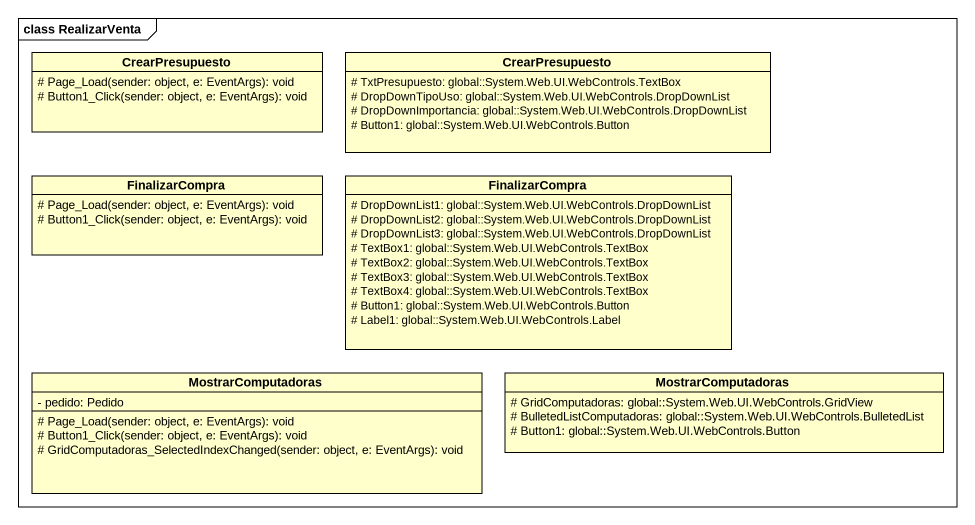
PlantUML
@startuml
mainframe class RealizarVenta
hide circle
hide empty members
skinparam classAttributeIconSize 0
class CrearPresupuesto {
  # Page_Load(sender: object, e: EventArgs): void
  # Button1_Click(sender: object, e: EventArgs): void
}
class "CrearPresupuesto" as CrearPresupuesto_2 {
  # TxtPresupuesto: global::System.Web.UI.WebControls.TextBox
  # DropDownTipoUso: global::System.Web.UI.WebControls.DropDownList
  # DropDownImportancia: global::System.Web.UI.WebControls.DropDownList
  # Button1: global::System.Web.UI.WebControls.Button
}
class FinalizarCompra {
  # Page_Load(sender: object, e: EventArgs): void
  # Button1_Click(sender: object, e: EventArgs): void
}
class "FinalizarCompra" as FinalizarCompra_2 {
  # DropDownList1: global::System.Web.UI.WebControls.DropDownList
  # DropDownList2: global::System.Web.UI.WebControls.DropDownList
  # DropDownList3: global::System.Web.UI.WebControls.DropDownList
  # TextBox1: global::System.Web.UI.WebControls.TextBox
  # TextBox2: global::System.Web.UI.WebControls.TextBox
  # TextBox3: global::System.Web.UI.WebControls.TextBox
  # TextBox4: global::System.Web.UI.WebControls.TextBox
  # Button1: global::System.Web.UI.WebControls.Button
  # Label1: global::System.Web.UI.WebControls.Label
}
class MostrarComputadoras {
  - pedido: Pedido
  # Page_Load(sender: object, e: EventArgs): void
  # Button1_Click(sender: object, e: EventArgs): void
  # GridComputadoras_SelectedIndexChanged(sender: object, e: EventArgs): void
}
class "MostrarComputadoras" as MostrarComputadoras_2 {
  # GridComputadoras: global::System.Web.UI.WebControls.GridView
  # BulletedListComputadoras: global::System.Web.UI.WebControls.BulletedList
  # Button1: global::System.Web.UI.WebControls.Button
}
@enduml
